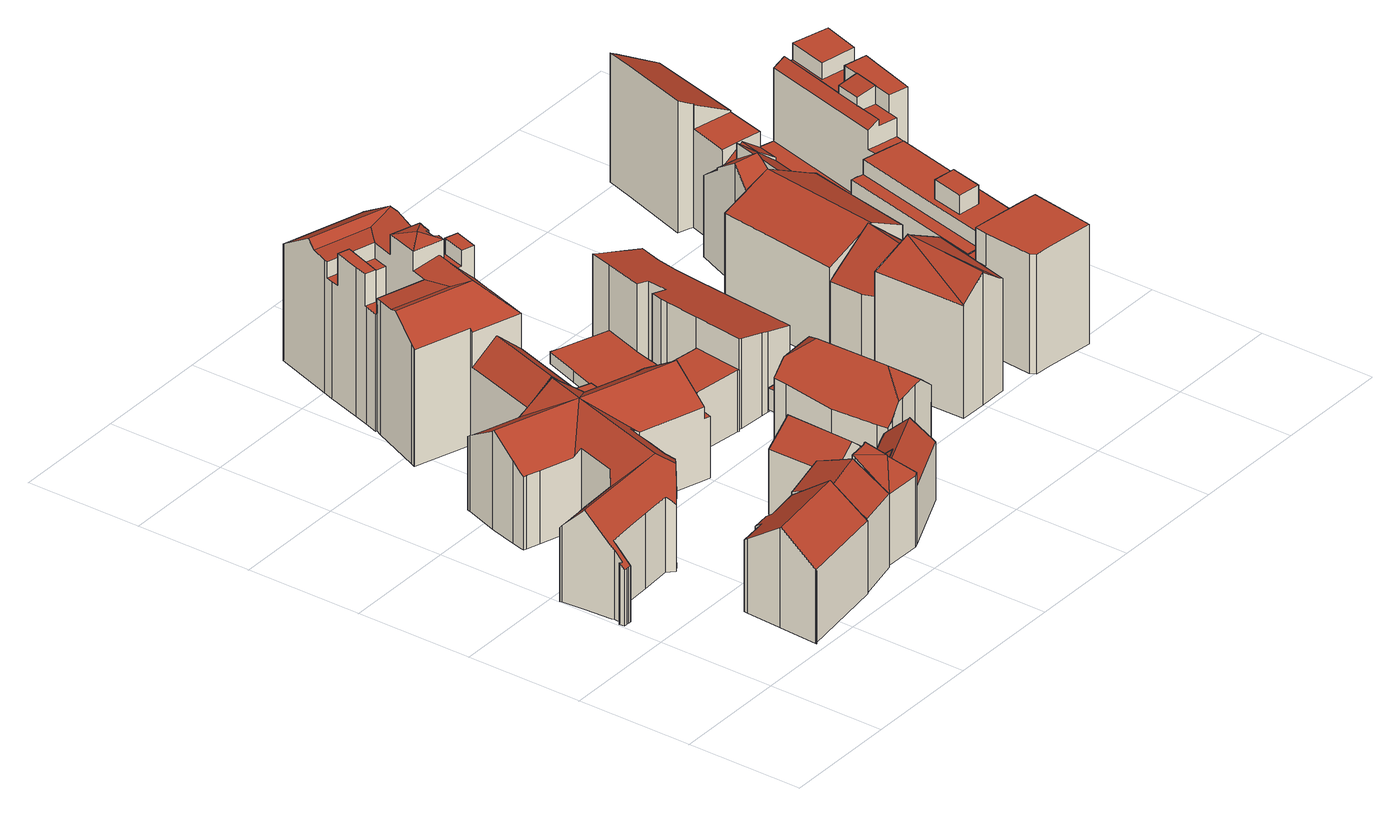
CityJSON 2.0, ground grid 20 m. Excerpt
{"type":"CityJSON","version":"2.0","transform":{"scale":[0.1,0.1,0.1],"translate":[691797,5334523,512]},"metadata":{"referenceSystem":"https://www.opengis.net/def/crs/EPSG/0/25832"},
"CityObjects":{
"building1":{"type":"Building","attributes":{"Gemeindeschluessel":"09162000","HoeheDach":"530.320","HoeheGrund":"513.029","Methode":"2000","NiedrigsteTraufeDesGebaeudes":"524.629","Geometrietyp2DReferenz":"3000","function":"31001_9998","roofType":"3100","measuredHeight":17.29,"storeysAboveGround":4},"geometry":[{"type":"MultiSurface","lod":"2","boundaries":[[[0,1,2,3,4,5,6,7,8,9,10,11]],[[2,12,13,3]],[[14,15,16,17,18]],[[1,19,12,2]],[[20,6,5,21]],[[22,4,3,13]],[[0,23,19,1]],[[4,22,21,5]],[[0,11,18,17,23]],[[22,13,12,19,23,17,16,24,20,21]],[[9,15,14,10]],[[9,8,16,15]],[[7,24,16,8]],[[6,20,24,7]],[[10,14,18,11]]],"semantics":{"surfaces":[{"type":"GroundSurface"},{"type":"WallSurface"},{"type":"RoofSurface"}],"values":[0,1,2,1,1,1,1,1,1,2,1,1,1,1,1]}}]},
"building2":{"type":"Building","attributes":{"Gemeindeschluessel":"09162000","HoeheDach":"529.050","HoeheGrund":"513.060","Methode":"2000","NiedrigsteTraufeDesGebaeudes":"525.819","Geometrietyp2DReferenz":"3000","function":"31001_9998","roofType":"3100","measuredHeight":15.99,"storeysAboveGround":4},"geometry":[{"type":"MultiSurface","lod":"2","boundaries":[[[25,26,27,28,29,30]],[[31,32,33,34,35,27,26,25,36,37,38,39,40,41]],[[31,42,43,32]],[[44,45,46,41,40,39]],[[38,37,47,48,44,39]],[[32,43,49,33]],[[48,47,50,51,49,43,42,46,45,44]],[[30,50,47,37,36,25]],[[41,46,42,31]],[[28,27,35,52]],[[30,29,28,52,51,50]],[[52,35,34,33,49,51]]],"semantics":{"surfaces":[{"type":"WallSurface"},{"type":"GroundSurface"},{"type":"RoofSurface"}],"values":[0,1,0,0,0,0,2,0,0,0,2,0]}}]},
"building3":{"type":"Building","attributes":{"Gemeindeschluessel":"09162000","HoeheDach":"529.560","HoeheGrund":"512.370","Methode":"2000","NiedrigsteTraufeDesGebaeudes":"522.037","Geometrietyp2DReferenz":"3000","function":"31001_9998","roofType":"3100","measuredHeight":17.19,"storeysAboveGround":4},"geometry":[{"type":"MultiSurface","lod":"2","boundaries":[[[53,54,55,56,57,58,59,60,61,62,63,64]],[[65,66,67,68]],[[69,60,59,70]],[[71,72,73,74]],[[75,61,60,69]],[[76,77,78,79,80,81,82,83,84,85]],[[86,87,88,89]],[[90,62,61,75]],[[91,92,66,65]],[[93,94,95,96]],[[97,98,99,100]],[[101,102,103,68,67,104,55,54,53,105]],[[106,107,108,109,110,111]],[[85,112,113,114]],[[84,83,82,115,116,117,118,119]],[[57,120,121,85,122,108,107,106,58]],[[123,124,109,108,122,125,94,93]],[[126,127,128,129]],[[130,64,63,131]],[[100,99,92,91]],[[132,133,134,135]],[[136,137,138,139]],[[140,141,142,143,144,145]],[[79,146,147,148,149,150,80]],[[151,152,153,77,76,85]],[[98,154,155,156,157,158,159,160,144,143,142,161,162,57,56,55,104,67,66,92,99]],[[89,88,163,164]],[[165,166,167,159,158,157]],[[162,168,169,170,171,172,134,133,151,85,121,120,57]],[[173,174,71,74,136,139,175,176,177,178,132,135,179,180,181,182,183,184,185,141,140,145,186,167,166,165,187,188,189,97,100,91,65,68,103,102,101,105,130,131,90,75,69,70,190,111,110,109,124,123,93,96,191,192,193,194,195,126,129,196,197,198,199,200,201,202,118,117,116,115,203,150,149,148,86,89,164]],[[148,147,87,86]],[[204,205,206,194,193,192]],[[82,81,80,150,203,115]],[[197,207,208,198]],[[105,53,64,130]],[[182,169,168,183]],[[180,179,135,134,172,171]],[[209,138,137,73,72,210,211,163,88,87,147,146,212,213,214]],[[112,119,118,202,201,113]],[[178,177,176,175,209,214,153,152,151,133,132]],[[191,96,95,215,204,192]],[[174,173,164,163,211,210]],[[196,216,207,197]],[[74,73,137,136]],[[167,186,145,144,160,159]],[[217,114,113,201,200,199,198,208]],[[218,85,114,217,208,207,216,128,127,219]],[[139,138,209,175]],[[131,63,62,90]],[[153,214,213,212,146,79,78,77]],[[174,210,72,71]],[[59,58,106,111,190,70]],[[84,119,112,85]],[[215,95,94,125,122,85,218,219,206,205,204]],[[141,185,184,183,168,162,161,142]],[[206,219,127,126,195,194]],[[129,128,216,196]],[[189,154,98,97]],[[156,155,188,187,165,157]],[[182,181,180,171,170,169]],[[188,155,154,189]]],"semantics":{"surfaces":[{"type":"RoofSurface"},{"type":"WallSurface"},{"type":"GroundSurface"}],"values":[0,1,1,1,1,0,1,1,1,1,1,1,1,0,1,0,1,1,1,1,1,1,1,1,0,0,1,1,0,2,1,1,1,1,1,1,1,0,1,1,1,1,1,1,1,1,0,1,1,1,1,1,0,0,1,1,1,1,1,1,1]}}]},
"building4":{"type":"Building","attributes":{"Gemeindeschluessel":"09162000","HoeheDach":"529.727","HoeheGrund":"513.510","Methode":"2000","NiedrigsteTraufeDesGebaeudes":"523.457","Geometrietyp2DReferenz":"3000","function":"31001_9998","roofType":"2100","measuredHeight":16.22,"storeysAboveGround":4},"geometry":[{"type":"MultiSurface","lod":"2","boundaries":[[[220,221,222,223]],[[224,225,222,221,226]],[[223,222,227,228]],[[229,230,231,232,233,234,220,223,228,235,236,237,238]],[[232,239,240,233]],[[241,242,243,244]],[[245,242,241,246,237,236,235]],[[233,240,226,234]],[[234,226,221,220]],[[237,246,247,238]],[[228,227,245,235]],[[225,243,242,245,227,222]],[[244,247,246,241]],[[230,229,238,247,244,243,225]],[[224,239,232,231,230,225]],[[240,239,224,226]]],"semantics":{"surfaces":[{"type":"WallSurface"},{"type":"RoofSurface"},{"type":"GroundSurface"}],"values":[0,1,0,2,0,0,0,0,0,0,0,1,1,0,0,1]}}]},
"building5":{"type":"Building","attributes":{"Gemeindeschluessel":"09162000","HoeheDach":"517.050","HoeheGrund":"513.430","Methode":"1000","NiedrigsteTraufeDesGebaeudes":"517.050","Geometrietyp2DReferenz":"3000","function":"31001_2000","roofType":"1000","measuredHeight":3.62},"geometry":[{"type":"MultiSurface","lod":"2","boundaries":[[[248,249,250,251]],[[252,253,249,248,254,255]],[[255,256,257,258,259,252]],[[251,250,260,261]],[[262,263,258,257]],[[261,260,263,262]],[[259,258,263,260,250,249,253,252]],[[261,262,257,256,255,254,248,251]]],"semantics":{"surfaces":[{"type":"WallSurface"},{"type":"RoofSurface"},{"type":"GroundSurface"}],"values":[0,0,0,0,0,0,1,2]}}]},
"building6":{"type":"Building","attributes":{"Gemeindeschluessel":"09162000","HoeheDach":"527.870","HoeheGrund":"512.940","Methode":"1000","NiedrigsteTraufeDesGebaeudes":"523.679","Geometrietyp2DReferenz":"3000","function":"31001_9998","roofType":"3100","measuredHeight":14.93},"geometry":[{"type":"MultiSurface","lod":"2","boundaries":[[[264,265,266,267]],[[268,269,270,271]],[[272,273,274,275,276,277]],[[278,279,265,264]],[[280,281,282,283,284,285]],[[286,287,288,289,290,291]],[[282,281,279,278]],[[292,293,286,291]],[[294,285,284,295,289,288]],[[267,266,269,268]],[[277,276,293,292]],[[274,270,269,266,265,279,281,280,275]],[[271,270,274,273]],[[267,268,271,273,272,277,292,291,290,289,295,284,283,282,278,264]],[[275,280,285,294,288,287,286,293,276]]],"semantics":{"surfaces":[{"type":"WallSurface"},{"type":"RoofSurface"},{"type":"GroundSurface"}],"values":[0,0,0,0,0,0,0,0,0,0,0,1,0,2,1]}}]},
"building7":{"type":"Building","attributes":{"Gemeindeschluessel":"09162000","HoeheDach":"526.805","HoeheGrund":"513.360","Methode":"2000","NiedrigsteTraufeDesGebaeudes":"523.335","Geometrietyp2DReferenz":"3000","function":"31001_9998","roofType":"3100","measuredHeight":13.45,"storeysAboveGround":4},"geometry":[{"type":"MultiSurface","lod":"2","boundaries":[[[296,297,298,299,300]],[[301,302,303,304,305,306,307,308,309,298,297]],[[306,310,311,307]],[[312,300,299,313,314,311,310,315,247,316]],[[309,313,299,298]],[[308,314,313,309]],[[307,311,314,308]],[[302,301,317,312,316,303]],[[303,316,247,304]],[[305,315,310,306]],[[297,296,317,301]],[[304,247,315,305]],[[317,296,300,312]]],"semantics":{"surfaces":[{"type":"WallSurface"},{"type":"GroundSurface"},{"type":"RoofSurface"}],"values":[0,1,0,2,0,0,0,0,0,0,0,0,2]}}]},
"building8":{"type":"Building","attributes":{"Gemeindeschluessel":"09162000","HoeheDach":"539.500","HoeheGrund":"512.259","Methode":"2000","NiedrigsteTraufeDesGebaeudes":"515.730","Geometrietyp2DReferenz":"3000","function":"31001_9998","roofType":"1000","measuredHeight":27.24,"storeysAboveGround":6},"geometry":[{"type":"MultiSurface","lod":"2","boundaries":[[[318,319,320,321]],[[322,323,324,325,326,327,328,329]],[[330,331,332,333]],[[334,335,336,337]],[[338,339,340,341]],[[342,328,327,343]],[[344,345,346,347]],[[325,348,349,350,351]],[[352,353,354,355,356,357]],[[357,356,358,359,360]],[[322,329,361,362,363]],[[364,343,327,326,365,366]],[[367,368,369,370]],[[371,372,373,374]],[[375,357,360,376]],[[357,375,377,378,379,380,381,382,383,384,385,352]],[[378,386,387,379]],[[388,389,382,381]],[[390,385,384]],[[391,392,393,394]],[[395,377,375,376,396,397]],[[368,398,399,400,369]],[[401,372,371,402]],[[403,404,392,391]],[[386,395,398,368,367,387]],[[352,385,405,353]],[[378,377,395,386]],[[406,407,396,376,360,359]],[[318,408,409,349,348,319]],[[410,411,412,370,369,400]],[[413,414,415,416]],[[397,399,398,395]],[[417,350,349,409]],[[418,383,382,419,324,323]],[[333,332,345,344]],[[364,366,331,330]],[[420,421,412,411]],[[322,363,422,423,424,425,426]],[[338,406,359,358,427,339]],[[428,390,384]],[[341,340,429,430]],[[394,393,431,432]],[[433,434,354,353,405,435,436]],[[361,437,438,439,362]],[[407,410,400,399,397,396]],[[385,390,435,405]],[[321,320,440,441]],[[442,438,437,443]],[[444,388,381,380,367,370,412,421]],[[413,445,446,373,372,401,447,431,393,392,404,346,345,332,331,366,365,448,449,414]],[[371,374,450,451,416,415,452,453,408,318,321,441,454,455,456,420,411,410,407,406,338,341,430,457,434,433,458,334,337,459,442,443,342,343,364,330,333,344,347,403,391,394,432,460,402]],[[337,336,461,459]],[[442,459,461,462,423,422,439,438]],[[433,436,463,458]],[[426,323,322]],[[425,418,323,426]],[[460,447,401,402]],[[387,367,380,379]],[[325,324,464,465,440,320,319,348]],[[408,453,466,417,409]],[[356,355,467,427,358]],[[448,365,326,325,351,468]],[[373,446,450,374]],[[456,455,469,389,388,444]],[[347,346,404,403]],[[458,463,335,334]],[[430,429,467,355,354,434,457]],[[418,425,424,428,384,383]],[[456,444,421,420]],[[451,445,413,416]],[[431,447,460,432]],[[428,462,461,336,335,463,436,435,390]],[[453,452,449,448,468,466]],[[467,429,340,339,427]],[[466,468,351,350,417]],[[441,440,465,454]],[[342,443,437,361,329,328]],[[363,362,439,422]],[[415,414,449,452]],[[324,419,470,464]],[[423,462,428,424]],[[455,454,465,464,470,469]],[[450,446,445,451]],[[419,382,389,469,470]]],"semantics":{"surfaces":[{"type":"WallSurface"},{"type":"RoofSurface"},{"type":"GroundSurface"}],"values":[0,1,0,0,0,0,0,0,1,1,0,0,0,0,0,0,1,0,1,0,1,1,0,0,0,0,0,0,0,0,0,0,1,1,0,0,0,1,0,1,0,0,0,1,0,1,0,0,1,1,2,0,0,0,0,0,0,0,1,0,1,0,0,0,0,0,0,0,0,0,0,1,0,1,1,0,0,0,0,1,0,0,0,1]}}]},
"building9":{"type":"Building","attributes":{"Gemeindeschluessel":"09162000","HoeheDach":"516.020","HoeheGrund":"513.340","Methode":"2000","NiedrigsteTraufeDesGebaeudes":"516.020","Geometrietyp2DReferenz":"3000","function":"51009_1610","roofType":"1000","measuredHeight":2.68},"geometry":[{"type":"MultiSurface","lod":"2","boundaries":[[[471,472,473,474]],[[475,476,472,471]],[[477,478,475,471,474]],[[477,479,480,478]],[[478,480,476,475]],[[474,473,479,477]],[[473,472,476,480,479]]],"semantics":{"surfaces":[{"type":"WallSurface"},{"type":"GroundSurface"},{"type":"RoofSurface"}],"values":[0,0,1,0,0,0,2]}}]},
"building10":{"type":"Building","attributes":{"Gemeindeschluessel":"09162000","HoeheDach":"529.720","HoeheGrund":"513.025","Methode":"2000","NiedrigsteTraufeDesGebaeudes":"523.874","Geometrietyp2DReferenz":"3000","function":"31001_9998","roofType":"3300","measuredHeight":16.7,"storeysAboveGround":4},"geometry":[{"type":"MultiSurface","lod":"2","boundaries":[[[481,482,483,484,485,486,487,488,489,490]],[[491,484,483,492]],[[492,483,482,493]],[[494,495,496,497]],[[494,498,499,487,486,500,495]],[[501,502,491,492,493,503,504,505,506,507,508,509,497,496]],[[501,496,495,500,510]],[[509,498,494,497]],[[507,511,512,508]],[[501,510,513,502]],[[481,490,504,503]],[[513,510,500,486,485]],[[509,508,512,499,498]],[[506,505,489,488,514]],[[504,490,489,505]],[[506,514,511,507]],[[493,482,481,503]],[[487,499,512,511,514,488]],[[491,502,513,485,484]]],"semantics":{"surfaces":[{"type":"RoofSurface"},{"type":"WallSurface"},{"type":"GroundSurface"}],"values":[0,1,1,1,0,2,1,1,1,1,1,0,1,1,1,1,1,0,1]}}]},
"building11":{"type":"Building","attributes":{"Gemeindeschluessel":"09162000","HoeheDach":"516.800","HoeheGrund":"514.227","Methode":"2000","NiedrigsteTraufeDesGebaeudes":"516.800","Geometrietyp2DReferenz":"3000","function":"31001_9998","roofType":"1000","measuredHeight":2.57},"geometry":[{"type":"MultiSurface","lod":"2","boundaries":[[[515,516,517,518]],[[519,520,521,522]],[[523,524,516,515]],[[525,526,520,519]],[[527,528,529,530]],[[522,521,528,527]],[[531,532,524,523]],[[518,517,526,525]],[[530,529,533,534]],[[519,522,527,530,534,531,523,515,518,525]],[[534,533,532,531]],[[526,517,516,524,532,533,529,528,521,520]]],"semantics":{"surfaces":[{"type":"WallSurface"},{"type":"GroundSurface"},{"type":"RoofSurface"}],"values":[0,0,0,0,0,0,0,0,0,1,0,2]}}]},
"building12":{"type":"Building","attributes":{"Gemeindeschluessel":"09162000","HoeheDach":"516.592","HoeheGrund":"514.556","Methode":"1000","NiedrigsteTraufeDesGebaeudes":"516.592","Geometrietyp2DReferenz":"3000","function":"31001_9998","roofType":"1000","measuredHeight":2.04},"geometry":[{"type":"MultiSurface","lod":"2","boundaries":[[[535,536,537,538]],[[539,540,541,542]],[[543,544,545,546,547,548]],[[549,550,551,552,553,554]],[[555,556,557,558,541,540,548,547,546,559,560,551,550,549,537,536]],[[561,559,546,545]],[[543,548,540,539]],[[542,541,558,562]],[[538,537,549,554]],[[563,556,555,564]],[[545,544,543,539,542,562,565,563,564,535,538,554,553,552,566,561]],[[564,555,536,535]],[[565,557,556,563]],[[560,559,561,566,552,551]],[[562,558,557,565]]],"semantics":{"surfaces":[{"type":"WallSurface"},{"type":"RoofSurface"},{"type":"GroundSurface"}],"values":[0,0,0,0,1,0,0,0,0,0,2,0,0,0,0]}}]},
"building13":{"type":"Building","attributes":{"Gemeindeschluessel":"09162000","HoeheDach":"516.803","HoeheGrund":"513.100","Methode":"1000","NiedrigsteTraufeDesGebaeudes":"516.803","Geometrietyp2DReferenz":"3000","function":"31001_2000","roofType":"1000","measuredHeight":3.7},"geometry":[{"type":"MultiSurface","lod":"2","boundaries":[[[567,568,569,570,571,572]],[[573,574,575,576]],[[577,578,574,573]],[[569,568,567,579,580,577,573,576]],[[581,582,578,577,580,579]],[[567,572,581,579]],[[572,571,570,575,574,578,582,581]],[[576,575,570,569]]],"semantics":{"surfaces":[{"type":"WallSurface"},{"type":"GroundSurface"},{"type":"RoofSurface"}],"values":[0,0,0,1,0,0,2,0]}}]},
"building14":{"type":"Building","attributes":{"Gemeindeschluessel":"09162000","HoeheDach":"528.369","HoeheGrund":"512.740","Methode":"2000","NiedrigsteTraufeDesGebaeudes":"525.422","Geometrietyp2DReferenz":"3000","function":"31001_9998","roofType":"2100","measuredHeight":15.63,"storeysAboveGround":3},"geometry":[{"type":"MultiSurface","lod":"2","boundaries":[[[583,584,585,586]],[[587,588,589,590,591,592,593,585,584,594,595,596,597,598,599,600,601,602,603,604]],[[605,597,596,606]],[[586,585,593,607]],[[608,609,610,611,612,613,614,605,606,615,616,583,586,607,617,618,619,620,621,622]],[[621,588,587,622]],[[607,593,592,617]],[[608,604,603,609]],[[615,595,594,616]],[[611,601,600,612]],[[614,598,597,605]],[[610,602,601,611]],[[619,590,589,620]],[[618,591,590,619]],[[620,589,588,621]],[[606,596,595,615]],[[616,594,584,583]],[[613,599,598,614]],[[609,603,602,610]],[[622,587,604,608]],[[617,592,591,618]],[[612,600,599,613]]],"semantics":{"surfaces":[{"type":"WallSurface"},{"type":"RoofSurface"},{"type":"GroundSurface"}],"values":[0,1,0,0,2,0,0,0,0,0,0,0,0,0,0,0,0,0,0,0,0,0]}}]},
"building15":{"type":"Building","attributes":{"Gemeindeschluessel":"09162000","HoeheDach":"535.850","HoeheGrund":"512.950","Methode":"2000","NiedrigsteTraufeDesGebaeudes":"532.446","Geometrietyp2DReferenz":"3000","function":"31001_9998","roofType":"3100","measuredHeight":22.9,"storeysAboveGround":5},"geometry":[{"type":"MultiSurface","lod":"2","boundaries":[[[623,624,625,626]],[[627,628,629,630]],[[631,632,633,634]],[[633,632,633,624,623,635,630,629]],[[636,626,625,637,638,639]],[[637,625,624,633]],[[638,637,633,632,631]],[[634,633,629,628]],[[626,636,639,640,627,630,635,623]],[[640,639,638,631,634,628,627]]],"semantics":{"surfaces":[{"type":"WallSurface"},{"type":"RoofSurface"},{"type":"GroundSurface"}],"values":[0,0,1,0,0,1,1,1,2,0]}}]},
"building16":{"type":"Building","attributes":{"Gemeindeschluessel":"09162000","HoeheDach":"533.618","HoeheGrund":"512.850","Methode":"1000","NiedrigsteTraufeDesGebaeudes":"526.881","Geometrietyp2DReferenz":"3000","function":"31001_9998","roofType":"3100","measuredHeight":20.77},"geometry":[{"type":"MultiSurface","lod":"2","boundaries":[[[641,642,643,644]],[[643,645,646,647,648,644]],[[642,649,650,651,652,646,645,643]],[[653,654,641,644,648,647,655,656,657,658]],[[652,651,650,659,658,657,656,655,647,646]],[[658,659,660,653]],[[654,653,660,649,642,641]],[[660,659,650,649]]],"semantics":{"surfaces":[{"type":"WallSurface"},{"type":"RoofSurface"},{"type":"GroundSurface"}],"values":[0,0,1,2,0,0,0,1]}}]},
"building17":{"type":"Building","attributes":{"Gemeindeschluessel":"09162000","HoeheDach":"533.383","HoeheGrund":"512.450","Methode":"1000","NiedrigsteTraufeDesGebaeudes":"528.671","Geometrietyp2DReferenz":"3000","function":"31001_9998","roofType":"3100","measuredHeight":20.93,"storeysAboveGround":5},"geometry":[{"type":"MultiSurface","lod":"2","boundaries":[[[661,662,663,664]],[[665,666,667,668,669,670]],[[671,672,662,661,673,674]],[[675,676,677,665,670,678,679,680,671,674]],[[680,679,681,682,683,663,662,672,671]],[[678,670,669,668,684,685,682,681,679]],[[666,665,677,676,675,674,673,661,664,686,687,688,689,667]],[[682,685,688,687,686,683]],[[684,668,667,689,688,685]],[[664,663,683,686]]],"semantics":{"surfaces":[{"type":"WallSurface"},{"type":"RoofSurface"},{"type":"GroundSurface"}],"values":[0,0,0,0,1,1,2,0,0,0]}}]},
"building18":{"type":"Building","attributes":{"Gemeindeschluessel":"09162000","HoeheDach":"533.300","HoeheGrund":"512.730","Methode":"2000","NiedrigsteTraufeDesGebaeudes":"527.640","Geometrietyp2DReferenz":"3000","function":"31001_9998","roofType":"1000","measuredHeight":20.57,"storeysAboveGround":6},"geometry":[{"type":"MultiSurface","lod":"2","boundaries":[[[690,691,692,693,694,695,696,697,698,699]],[[700,701,702,703,704,705,706,707,708,709]],[[699,698,710,711,712,713,714]],[[715,716,700,709,717,718]],[[703,702,719,720]],[[721,693,692,722]],[[723,704,703,720]],[[724,722,692,691,690,725]],[[726,721,722,724,725,714,713,712,727,728,708,707,706,705]],[[725,690,699,714]],[[729,715,718,730]],[[719,702,701,731]],[[711,730,718,717,709,708,728,727,712]],[[721,726,705,704,723,694,693]],[[716,731,701,700]],[[696,695,694,723,720,719,731,716,715,697]],[[710,698,697,715,729]],[[729,730,711,710]]],"semantics":{"surfaces":[{"type":"RoofSurface"},{"type":"WallSurface"},{"type":"GroundSurface"}],"values":[0,1,1,0,1,1,0,1,2,1,1,0,1,1,1,1,1,0]}}]},
"building19":{"type":"Building","attributes":{"Gemeindeschluessel":"09162000","HoeheDach":"533.670","HoeheGrund":"512.470","Methode":"2000","NiedrigsteTraufeDesGebaeudes":"527.530","Geometrietyp2DReferenz":"3000","function":"31001_9998","roofType":"1000","measuredHeight":21.2,"storeysAboveGround":6},"geometry":[{"type":"MultiSurface","lod":"2","boundaries":[[[732,733,734,735]],[[736,737,738,734,733,739,740,741,742]],[[743,744,735,734,738,737]],[[745,746,747,748]],[[749,750,751,752,753,754,755,756,757]],[[735,744,743,758,759,760,761,762,763,764,765,766,767,768,732]],[[752,769,770,771,739,733,732,768,767,766,765,753]],[[772,773,774,775]],[[775,774,746,745]],[[760,759,758,743,737,736,742,776,777,749,757,761]],[[754,753,765,764,763,755]],[[748,747,773,772]],[[742,741,740,739,771,778,779,776]],[[757,756,755,763,762,761]],[[747,746,774,773]],[[777,780,781,769,752,751,750,749]],[[776,779,778,771,770,769,781,780,777],[775,745,748,772]]],"semantics":{"surfaces":[{"type":"WallSurface"},{"type":"RoofSurface"},{"type":"GroundSurface"}],"values":[0,1,0,0,1,2,0,0,0,0,0,0,0,0,1,0,1]}}]},
"building20":{"type":"Building","attributes":{"Gemeindeschluessel":"09162000","HoeheDach":"535.128","HoeheGrund":"512.320","Methode":"2000","NiedrigsteTraufeDesGebaeudes":"526.224","Geometrietyp2DReferenz":"3000","function":"31001_9998","roofType":"1000","measuredHeight":22.81,"storeysAboveGround":5},"geometry":[{"type":"MultiSurface","lod":"2","boundaries":[[[782,783,784,785,786,787]],[[788,789,790,791,792]],[[793,794,795,796]],[[797,798,793,796]],[[799,800,801,802]],[[803,804,805,806]],[[807,808,809,810]],[[809,808,798,797,796,811,789,812,813,814]],[[795,794,815,816,817,818]],[[789,811,790]],[[819,813,788,792,801,800]],[[820,821,822,823,785,784]],[[801,792,791,824,825,804,803,826,827,828,802]],[[813,812,789,788]],[[819,814,813]],[[796,795,818,829,830,831]],[[832,833,834,835,821,820,784,783,782]],[[790,811,796,831,836,824,791]],[[837,810,809,814,819,800,799]],[[807,838,839,840,822,821,835,841,815,794,793,798,808]],[[829,818,817,842,834,833,843,844,845,846]],[[840,839,838,807,810,837,799,802,828,827,826,803,806,847,848,846,845,844,843,849,787,786,785,823,822]],[[830,850,836,831]],[[841,835,834,842]],[[836,850,851,805,804,825,824]],[[851,850,830,829,846,848,847,806,805]],[[816,815,841,842,817]],[[849,843,833,832,782,787]]],"semantics":{"surfaces":[{"type":"WallSurface"},{"type":"RoofSurface"},{"type":"GroundSurface"}],"values":[0,1,1,0,0,0,0,1,0,0,1,0,0,0,0,1,1,0,0,0,0,2,0,0,1,0,1,0]}}]},
"building21":{"type":"Building","attributes":{"Gemeindeschluessel":"09162000","HoeheDach":"535.870","HoeheGrund":"512.290","Methode":"2000","NiedrigsteTraufeDesGebaeudes":"520.110","Geometrietyp2DReferenz":"3000","function":"31001_9998","roofType":"1000","measuredHeight":23.58,"storeysAboveGround":6},"geometry":[{"type":"MultiSurface","lod":"2","boundaries":[[[852,853,854,855]],[[856,857,858,859,860,861]],[[855,854,862,863,864,865]],[[866,867,868,869,870,871,872,873,874]],[[875,876,877,878,879,880]],[[881,882,883,884,885,886,887]],[[888,889,890,891,892,893]],[[894,895,896,882,881,887,897]],[[898,899,900,901]],[[902,903,872,871]],[[904,905,906,907]],[[897,887,886,908,909,910,911]],[[899,906,905,912,900]],[[907,913,869,868,867,866,914,915,916,917,918,919,920,893,892,891,921,922,923,924,904]],[[915,876,875,916]],[[856,925,926,927,928,929,930,931,932,857]],[[883,852,855,865,884]],[[861,860,903,902]],[[861,902,871,870,898,901,933,928,927,926,925,856]],[[860,859,862,854]],[[882,896,880,879,878,852,883]],[[934,874,873,872,903,860,854,853]],[[864,863,858,857]],[[877,934,853,852,878]],[[898,870,869,913,907,906,899]],[[865,864,885,884]],[[920,919,918,917,916,875,880,896,895,894,897,911,888,893]],[[935,909,908,929,928,933,912,905,904,924,923,922,921,891,890]],[[901,900,912,933]],[[862,859,858,863]],[[911,910,909,935,890,889,888]],[[885,864,857,932,931,930,929,908,886]],[[877,876,915,914,866,874,934]]],"semantics":{"surfaces":[{"type":"WallSurface"},{"type":"RoofSurface"},{"type":"GroundSurface"}],"values":[0,0,0,0,1,0,0,1,0,0,0,0,1,2,0,0,1,0,1,0,0,1,0,0,0,0,0,0,0,1,1,1,0]}}]}
},
"vertices":[
[128,79,10],[131,140,10],[132,146,10],[181,151,10],[180,162,10],[212,166,10],[213,155,10],[271,163,10],[274,96,10],[277,30,10],[124,10,10],[124,9,10],[132,146,133],[181,151,134],[124,10,136],[277,30,136],[274,96,183],[128,76,183],[124,9,135],[131,140,138],[213,155,134],[212,166,126],[180,162,126],[128,79,181],[271,163,134],
[277,31,11],[343,45,11],[353,47,11],[353,47,138],[343,45,138],[277,31,139],[359,156,11],[358,125,11],[357,117,11],[357,116,11],[357,113,11],[274,96,11],[274,97,11],[273,114,11],[271,163,11],[276,164,11],[361,185,11],[359,156,152],[358,125,166],[271,163,139],[276,164,139],[361,185,139],[274,97,170],[273,114,162],[357,117,170],[274,96,170],[357,116,170],[357,113,169],
[2,380,136],[5,344,172],[5,341,176],[125,347,176],[190,351,176],[139,394,128],[137,392,130],[98,390,131],[68,388,131],[53,387,131],[4,384,131],[1,384,131],[8,276,4],[8,276,109],[9,290,123],[9,290,4],[98,390,4],[137,392,4],[527,452,4],[527,452,110],[444,463,110],[444,463,4],[68,388,4],[304,511,176],[412,477,176],[432,545,128],[434,551,124],[417,553,126],[416,550,128],[416,547,130],[324,576,130],[321,577,130],[245,530,176],[449,549,4],[449,549,110],[538,537,110],[538,537,4],[53,387,4],[3,277,4],[3,277,110],[110,501,4],[110,501,130],[88,508,130],[88,508,4],[9,268,4],[9,268,100],[4,268,100],[4,268,4],[5,344,4],[5,341,4],[8,295,4],[8,295,128],[2,380,4],[161,411,140],[181,476,140],[182,479,140],[182,479,4],[181,476,4],[161,411,4],[266,595,176],[224,608,141],[210,613,130],[416,547,4],[324,576,4],[321,577,4],[307,582,4],[307,582,142],[204,398,176],[224,462,176],[170,483,130],[167,483,4],[170,483,4],[167,483,130],[101,581,4],[101,581,172],[120,635,135],[120,635,4],[1,384,4],[4,384,4],[280,447,4],[280,447,131],[263,452,144],[263,452,4],[438,464,4],[438,464,110],[421,466,110],[421,466,4],[162,303,4],[168,296,4],[168,296,120],[162,303,128],[158,308,133],[158,308,4],[434,551,110],[437,551,110],[437,551,4],[434,551,4],[417,553,4],[281,447,130],[283,446,130],[392,412,131],[13,268,100],[18,268,100],[18,295,128],[18,299,132],[73,303,132],[103,304,133],[111,305,133],[179,304,128],[213,331,154],[541,537,110],[541,537,4],[18,299,4],[73,303,4],[103,304,4],[247,357,135],[237,369,145],[247,400,145],[258,436,144],[263,450,144],[533,475,4],[530,451,4],[403,409,4],[392,412,4],[283,446,4],[281,447,4],[263,450,4],[258,436,4],[247,400,4],[237,369,4],[247,357,4],[213,331,4],[179,304,4],[111,305,4],[18,295,4],[18,268,4],[13,268,4],[139,394,4],[85,509,4],[83,510,4],[84,516,4],[88,533,4],[100,576,4],[122,641,4],[128,639,4],[151,631,4],[207,613,4],[210,613,4],[224,608,4],[266,595,4],[416,550,4],[83,510,130],[84,516,134],[88,533,146],[128,639,130],[151,631,130],[403,409,110],[530,451,110],[533,475,110],[432,545,110],[412,477,110],[392,412,110],[85,509,130],[122,641,130],[207,613,130],[187,548,176],[100,576,176],
[357,113,15],[357,113,175],[357,117,177],[357,117,15],[409,92,158],[409,93,159],[353,47,137],[393,123,174],[393,123,15],[410,93,15],[409,93,15],[409,92,15],[423,49,15],[416,46,15],[353,47,15],[398,126,15],[400,126,15],[439,143,15],[449,112,15],[423,49,139],[416,46,137],[400,126,115],[400,126,174],[410,93,159],[410,93,143],[398,126,174],[439,143,115],[449,112,142],
[359,156,14],[359,156,50],[425,154,50],[425,154,14],[358,125,50],[358,131,50],[358,131,14],[358,125,14],[389,131,14],[390,131,14],[390,131,50],[389,131,50],[425,145,50],[425,145,14],[402,135,14],[402,135,50],
[460,224,9],[460,224,117],[458,202,118],[458,202,9],[447,202,9],[447,202,127],[445,154,127],[445,154,9],[408,155,9],[425,154,9],[425,154,145],[408,155,159],[359,156,117],[359,156,9],[448,225,9],[448,225,126],[412,275,159],[451,273,125],[451,273,9],[412,275,9],[408,275,9],[408,275,155],[366,185,122],[368,276,121],[368,277,121],[368,277,9],[368,276,9],[366,185,9],[361,185,9],[361,185,118],[384,276,135],[384,276,9],
[538,100,114],[538,100,14],[525,138,14],[525,138,147],[525,138,148],[423,49,14],[411,88,14],[409,93,14],[449,112,14],[439,143,14],[495,168,14],[512,174,14],[514,170,14],[519,155,14],[495,168,113],[512,174,114],[411,88,148],[519,155,132],[514,170,118],[439,143,113],[409,93,143],[423,49,113],
[267,744,3],[267,744,204],[172,774,204],[172,774,3],[356,833,230],[345,837,242],[327,783,242],[350,713,200],[374,788,200],[373,789,201],[382,816,201],[385,824,201],[398,777,3],[398,777,49],[441,757,49],[441,757,3],[365,892,3],[365,892,268],[360,893,269],[360,893,3],[291,1101,3],[291,1101,203],[428,1061,203],[428,1061,3],[382,816,3],[373,789,3],[432,735,3],[432,735,49],[426,720,49],[426,720,3],[265,739,200],[265,739,140],[307,726,179],[350,713,139],[325,932,232],[376,917,243],[409,982,245],[413,997,245],[364,996,235],[337,969,232],[264,1025,235],[255,999,232],[253,993,232],[385,824,257],[363,831,257],[363,831,230],[399,780,3],[374,788,49],[399,780,49],[242,897,205],[242,897,260],[224,903,260],[224,903,205],[424,629,3],[424,629,49],[406,573,49],[406,573,3],[337,969,205],[253,993,205],[329,943,205],[329,943,37],[308,878,37],[308,878,205],[299,851,205],[299,851,232],[308,878,232],[308,878,266],[325,932,266],[265,962,37],[242,897,37],[216,876,205],[216,876,232],[343,897,275],[408,677,3],[408,677,49],[450,660,49],[450,660,3],[265,962,205],[249,982,205],[245,968,205],[265,962,260],[245,968,260],[231,924,260],[458,619,49],[458,619,3],[415,692,3],[415,692,49],[376,917,266],[255,999,3],[249,982,3],[224,608,3],[224,608,140],[231,924,3],[223,900,3],[223,900,205],[437,551,49],[418,553,49],[418,553,3],[437,551,3],[265,595,179],[353,864,242],[303,807,235],[215,877,3],[215,877,205],[376,871,230],[365,874,230],[361,862,230],[353,864,230],[345,837,230],[270,1040,246],[361,862,266],[432,1060,203],[432,1060,3],[441,627,49],[441,627,3],[368,903,3],[409,982,3],[374,913,267],[368,903,268],[396,858,257],[398,864,257],[376,871,257],[172,775,205],[172,775,3],[398,864,3],[396,858,3],[217,876,205],[449,549,49],[451,566,49],[458,622,49],[308,581,49],[416,547,49],[451,566,3],[449,549,3],[416,547,3],[307,582,3],[175,782,3],[212,867,3],[217,876,3],[413,997,3],[369,902,3],[355,877,3],[458,622,3],[355,877,269],[365,874,266],[369,902,268],[193,824,242],[175,782,210],[307,582,139],[413,998,246],[308,581,139],[212,867,233],[200,839,235],
[519,155,13],[519,155,40],[514,170,40],[514,170,13],[528,172,13],[528,172,40],[512,174,13],[521,183,13],[512,174,40],[521,183,40],
[513,271,119],[516,190,120],[517,171,121],[528,172,130],[550,176,148],[583,220,177],[581,348,177],[547,383,149],[521,381,127],[520,358,126],[528,172,10],[517,171,10],[516,190,10],[646,390,122],[650,192,121],[650,192,10],[646,390,10],[643,389,124],[613,386,150],[619,187,148],[602,185,10],[562,178,10],[513,271,10],[520,358,10],[521,381,10],[563,384,10],[591,385,10],[603,385,10],[643,389,10],[602,185,148],[591,385,150],[603,385,150],[562,178,148],[563,384,149],
[548,596,22],[548,596,48],[541,537,48],[541,537,22],[449,549,22],[449,549,48],[451,566,48],[451,566,22],[544,597,22],[544,597,48],[538,537,22],[538,537,48],[458,619,22],[458,619,48],[458,622,48],[458,622,22],[545,599,22],[545,599,48],[544,599,48],[544,599,22],
[441,627,26],[441,627,46],[450,660,46],[450,660,26],[548,607,26],[548,607,46],[548,596,46],[548,596,26],[554,627,26],[557,640,26],[563,662,26],[563,662,46],[557,640,46],[554,627,46],[466,705,46],[486,761,46],[487,762,46],[487,762,26],[486,761,26],[466,705,26],[458,622,46],[543,599,46],[545,599,46],[544,597,46],[585,728,46],[503,756,46],[585,728,26],[544,597,26],[543,599,26],[458,622,26],[545,599,26],[503,756,26],
[603,385,11],[614,386,11],[643,389,11],[643,389,48],[614,386,48],[603,385,48],[594,446,11],[594,446,48],[641,442,48],[641,442,11],[593,427,11],[593,427,48],[591,385,11],[592,388,11],[591,385,48],[592,388,48],
[650,749,7],[650,749,143],[681,739,134],[681,739,7],[535,450,162],[580,447,150],[594,446,146],[641,442,134],[655,620,137],[660,664,137],[667,701,137],[602,766,155],[597,767,157],[585,728,159],[563,662,162],[589,660,155],[586,625,155],[554,627,163],[548,607,164],[548,596,163],[541,537,163],[530,451,163],[563,662,7],[585,728,7],[667,701,7],[530,451,7],[541,537,7],[548,596,7],[548,607,7],[554,627,7],[586,625,7],[589,660,7],[597,767,7],[602,766,7],[660,664,7],[655,620,7],[641,442,7],[594,446,7],[580,447,7],[535,450,7],
[876,343,10],[876,343,204],[840,203,204],[840,203,10],[746,204,10],[746,204,204],[744,364,204],[744,364,10],[792,203,239],[810,353,239],[810,353,238],[746,204,205],[810,353,10],[834,203,10],[834,203,207],[793,203,238],[793,203,10],[792,203,10],
[744,364,9],[744,364,161],[744,388,155],[744,388,9],[746,399,154],[753,452,149],[753,452,9],[746,399,9],[807,354,216],[829,439,216],[825,440,213],[759,451,154],[876,343,9],[807,354,9],[759,451,9],[825,440,9],[829,439,9],[898,428,9],[898,428,155],[876,343,155],
[783,665,5],[783,665,172],[823,656,193],[823,656,5],[898,428,5],[934,554,5],[956,628,5],[956,628,167],[934,554,172],[898,428,182],[753,452,172],[754,456,172],[754,456,5],[753,452,5],[825,440,5],[834,438,5],[849,436,5],[849,436,207],[834,438,214],[825,440,209],[835,439,214],[863,647,214],[828,655,196],[945,630,172],[917,636,186],[828,655,5],[863,647,5],[917,636,5],[945,630,5],
[911,194,213],[941,191,213],[1022,181,213],[1031,237,213],[1040,293,213],[1015,297,213],[945,306,213],[917,309,213],[913,287,213],[905,203,213],[948,323,157],[948,323,185],[1018,315,185],[1018,315,156],[1043,311,156],[1043,311,7],[1018,315,7],[948,323,7],[921,327,7],[921,327,157],[913,287,156],[915,302,156],[915,302,7],[913,287,7],[905,203,7],[917,309,157],[945,306,157],[917,311,157],[916,309,157],[1015,297,185],[1015,297,156],[1031,237,7],[1022,181,7],[1040,293,156],[941,191,7],[911,194,7],[1040,293,7],[916,309,7],[917,311,7],[917,309,156],[916,309,156],[945,306,185],
[1092,560,5],[1092,560,155],[1076,478,155],[1076,478,5],[1038,312,155],[1043,311,155],[1068,440,155],[1081,562,155],[1047,422,155],[1034,368,155],[1021,314,155],[1043,311,5],[1068,440,5],[1020,426,184],[1020,426,217],[1007,371,217],[1007,371,184],[944,324,158],[957,378,158],[970,432,158],[1005,579,158],[997,581,158],[996,582,158],[983,584,158],[983,583,158],[921,327,158],[1038,312,5],[1021,314,5],[944,324,5],[921,327,5],[983,583,5],[983,584,5],[996,582,5],[997,581,5],[1005,579,5],[1049,570,5],[1081,562,5],[1005,579,184],[1049,570,184],[1081,562,184],[968,376,184],[968,376,217],[981,431,217],[981,431,184],[1021,314,184],[944,324,184],[1047,422,184],[1034,368,184],[957,378,184],[970,432,184],
[912,847,231],[951,964,227],[966,1009,225],[966,1009,3],[951,964,3],[912,847,3],[892,687,212],[895,697,205],[905,734,177],[868,742,177],[849,696,212],[980,719,147],[989,754,147],[955,761,172],[945,726,172],[945,726,171],[980,719,142],[828,655,3],[828,655,180],[848,695,211],[848,695,3],[883,778,3],[883,778,143],[888,776,144],[888,776,3],[956,628,3],[956,628,142],[917,636,175],[917,636,3],[905,734,205],[892,687,205],[890,677,205],[881,644,205],[989,754,174],[955,761,174],[916,769,174],[916,769,144],[881,644,180],[977,1006,219],[1049,982,176],[1049,982,3],[977,1006,3],[868,742,173],[883,776,145],[883,776,3],[868,742,3],[849,696,3],[915,768,144],[914,768,143],[905,734,143],[933,840,219],[939,838,215],[938,836,215],[1007,821,176],[905,734,173],[881,644,3],[980,719,3],[989,754,3],[1007,821,3],[1007,821,174],[938,836,174],[939,838,3],[938,836,3],[916,769,3],[915,768,3],[897,773,3],[914,768,3],[933,840,3],[914,768,146],[897,773,145],
[1100,602,207],[1100,602,238],[1108,633,238],[1108,633,207],[1085,683,207],[1085,683,219],[1085,683,232],[1119,675,239],[1119,675,238],[1119,675,207],[1108,633,239],[1074,641,232],[1074,641,219],[1074,641,207],[1138,605,3],[1154,654,3],[1167,694,3],[1171,706,3],[1171,706,207],[1167,694,207],[1167,694,238],[1154,654,238],[1138,605,238],[1092,560,81],[1121,553,81],[1134,594,81],[1100,602,81],[1096,586,81],[1089,561,81],[1062,593,175],[1096,586,175],[1096,586,207],[1062,593,207],[1062,593,219],[1043,598,207],[1043,598,175],[997,581,81],[1060,821,81],[1060,822,81],[1060,822,3],[1060,821,3],[997,581,3],[1049,570,175],[1055,568,175],[1089,561,175],[1037,572,175],[1176,722,207],[1176,722,236],[1115,735,236],[1115,735,207],[1126,703,207],[1126,703,238],[1197,785,3],[1197,785,236],[1183,742,236],[1183,742,3],[1099,811,207],[1099,811,81],[1043,598,81],[1037,572,81],[1133,802,236],[1176,722,3],[1134,594,3],[1121,553,3],[1092,560,3],[1089,561,3],[1055,568,3],[1049,570,3],[1037,572,3],[1079,817,3],[1099,811,3],[1118,806,3],[1133,802,3],[1093,711,207],[1096,723,207],[1100,739,207],[1118,806,207],[1118,806,219],[1100,739,219],[1096,723,219],[1093,711,219],[1133,802,207],[1134,594,238],[1079,817,81]
]}
